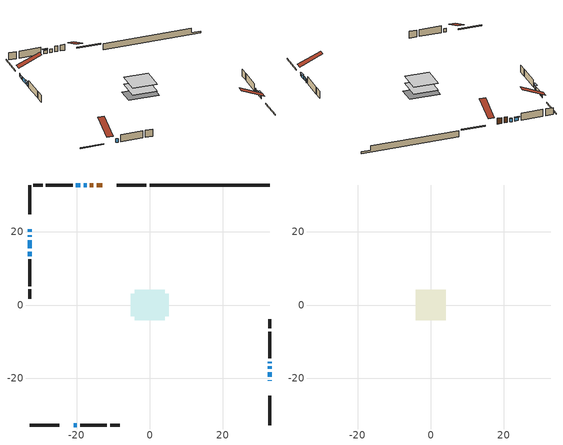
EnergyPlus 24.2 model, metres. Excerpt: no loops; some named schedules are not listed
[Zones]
conditioned space
 floor adiabatic (AdiabaticFloorConstruction): -4.11,-4.11 -4.11,4.11 4.11,4.11 4.11,-4.11 z1.06
 floor foundation (Slab1 construction): -5.16,-3.07 -5.16,3.07 5.16,3.07 5.16,-3.07 z-1.07
 wall outside (RimJoist1 construction): -0.98,32.87 -9.04,32.87 / -32.87,-32.87 -24.81,-32.87 / -32.87,32.87 -32.87,24.81 / 32.87,-32.87 32.87,-24.81 z1.06:1.36
 wall outside (AdiabaticWallConstruction 1): -13.04,32.87 -14.56,32.87 / -15.48,32.87 -16.39,32.87 z1.06:3.09
 wall outside (AdiabaticWallConstruction): 32.87,-20.81 32.87,-20.55 / -17.32,32.87 -18.11,32.87 / -20.81,-32.87 -20.02,-32.87 / -32.87,20.81 -32.87,20.06 / 32.87,-17.53 32.87,-16.84 / -32.87,17.8 -32.87,15.51 / 32.87,-15.92 32.87,-15.58 z1.06:2.28; 32.87,-19.62 32.87,-18.45 / -32.87,14.59 -32.87,13.42 z1.06:2.23; -19.04,32.87 -20.21,32.87 z1.06:2.2; -32.87,19.14 -32.87,18.73 z1.06:1.6
 wall outside (Wall1 construction): -21.14,32.87 -28.45,32.87 / -19.09,-32.87 -11.78,-32.87 / -32.87,12.49 -32.87,5.18 / 32.87,-14.65 32.87,-7.34 z1.06:3.5
 wall outside (Wall2 construction): -29.38,32.87 -31.94,32.87 / -10.85,-32.87 -8.28,-32.87 / -32.87,4.25 -32.87,1.68 / 32.87,-6.41 32.87,-3.84 z1.06:3.5
 wall foundation (FoundationWall1 construction): -0.05,32.87,-1.07 -0.05,32.87,1.06 29.58,32.87,1.06 29.58,32.87,-0.49 32.87,32.87,-0.49 32.87,32.87,-1.07
 window (WindowConstruction 6): 32.87,-20.81 32.87,-20.55 z1.06:2.28
 window (WindowConstruction 8): -17.32,32.87 -18.11,32.87 z1.06:2.28
 window (WindowConstruction 9): -20.81,-32.87 -20.02,-32.87 z1.06:2.28
 window (WindowConstruction 10): -32.87,20.81 -32.87,20.06 z1.06:2.28
 window (WindowConstruction): 32.87,-19.62 32.87,-18.45 z1.06:2.23
 window (WindowConstruction 1): 32.87,-17.53 32.87,-16.85 z1.06:2.28
 window (WindowConstruction 2): -19.04,32.87 -20.21,32.87 z1.06:2.2
 window (WindowConstruction 3): -32.87,19.13 -32.87,18.73 z1.06:1.59
 window (WindowConstruction 4): -32.87,17.8 -32.87,15.51 z1.06:2.28
 window (WindowConstruction 5): -32.87,14.59 -32.87,13.42 z1.06:2.23
 window (WindowConstruction 7): 32.87,-15.92 32.87,-15.58 z1.06:2.28
 door (Door): -13.04,32.87 -14.56,32.87 z1.06:3.09
 door (Door 1): -15.48,32.87 -16.39,32.87 z1.06:3.09
 ceiling adiabatic (AdiabaticFloorConstruction): 4.11,-4.11 4.11,4.11 -4.11,4.11 -4.11,-4.11 z1.06
attic - vented
 floor to conditioned space (Floor1 construction Reversed): -4.11,-4.11 -4.11,4.11 4.11,4.11 4.11,-4.11 z3.5
 roof outside (Roof1 construction): -12.11,32.87,3.5 -12.11,24.97,6.79 -9.97,24.97,6.79 -9.97,32.87,3.5; -21.74,-32.87,3.5 -21.74,-24.97,6.79 -23.88,-24.97,6.79 -23.88,-32.87,3.5; -32.87,21.74,3.5 -24.97,21.74,6.79 -24.97,23.88,6.79 -32.87,23.88,3.5; 32.87,-21.74,3.5 24.97,-21.74,6.79 24.97,-23.88,6.79 32.87,-23.88,3.5
shading: 32.87,-18.16 32.87,-19.92 33.33,-19.92 33.33,-18.16 z2.53; -20.51,32.87 -18.74,32.87 -18.74,33.33 -20.51,33.33 z2.5; -32.87,18.43 -32.87,19.43 -33.33,19.43 -33.33,18.43 z1.89; -32.87,13.12 -32.87,14.88 -33.33,14.88 -33.33,13.12 z2.53
[Building]
Building 1: Terrain=Suburbs
[Site:Location]
Vancouver Intl AP_BC: Latitude {deg}=49.19; Longitude {deg}=-123.18; Time Zone {hr}=-8; Elevation {m}=4; Keep Site Location Information=Yes
[Site:GroundTemperature:Shallow]
8.06451, 6.96315, 6.87495, 7.3976, 9.49575, 11.5841, 13.3946, 14.5416, 14.639, 13.7062, 11.9418, 9.91751
[Site:WaterMainsTemperature]
Calculation Method=Schedule; Temperature Schedule=mains temperature schedule
[Material] Roughness=Rough; Thermal Absorptance=0.9
Name | Thickness {m} | Conductivity {W/m-K} | Density {kg/m3} | Specific Heat {J/kg-K} | Solar Absorptance | Visible Absorptance
asphalt or fiberglass shingles | 0.00635 | 0.162714 | 1121.4 | 1465.45 | 0.4 | 0.4
ceiling loosefill ins | 0.0846667 | 0.0480833 | 16.02 | 1046.75 | 0.7 | 0.7
ceiling stud and cavity | 0.1397 | 0.0836008 | 65.682 | 1177.47 | 0.7 | 0.7
concrete 4.0 in. | 0.1016 | 1.803125 | 2242.8 | 837.4 | 0.7 | 0.7
concrete 8.0 in. | 0.2032 | 1.803125 | 2242.8 | 837.4 | 0.7 | 0.7
door material | 0.04445 | 0.188738 | 512.64 | 1214.23 | 0.7 | 0.7
door material 1 | 0.04445 | 0.0451087 | 512.64 | 1214.23 | 0.7 | 0.7
exterior vertical ins | 0.0436689 | 0.029427 | 32.04 | 1214.23 | 0.7 | 0.7
floor covering | 0.0127 | 0.0433444 | 54.468 | 1339.84 | 0.6 | 0.6
floor rigid ins; wall rigid ins | 0.512978 | 0.029427 | 32.04 | 1214.23 | 0.7 | 0.7
floor stud and cavity | 0.1397 | 1.75129 | 37.0049 | 1207.88 | 0.7 | 0.7
furniture material conditioned space 1 | 0.1524 | 0.115458 | 640.8 | 1214.23 | 0.6 | 0.6
gypsum board | 0.0127 | 0.160291 | 801 | 837.4 | 0.6 | 0.6
gypsum board 1 | 0.00254 | 0.160291 | 801 | 837.4 | 0.6 | 0.6
gypsum board 2 | 0.0127 | 0.160291 | 801 | 837.4 | 0.7 | 0.7
osb sheathing 0.5 in. | 0.0127 | 0.115458 | 512.64 | 1214.23 | 0.7 | 0.7
osb sheathing 0.75 in. | 0.01905 | 0.115458 | 512.64 | 1214.23 | 0.7 | 0.7
osb sheathing 2.0 in. | 0.0508 | 0.115458 | 512.64 | 1214.23 | 0.7 | 0.7
rim joist stud and cavity | 0.0508 | 0.0281304 | 125.044 | 1163.47 | 0.6 | 0.6
wall stud and cavity | 0.1397 | 0.0959353 | 139.0536 | 1170.24 | 0.7 | 0.7
wall stud and cavity 1 | 0.0889 | 0.49837 | 6.31874 | 1174.65 | 0.7 | 0.7
wall stud and cavity 2 | 0.0889 | 0.380278 | 52.3479 | 1209.89 | 0.7 | 0.7
wall stud and cavity 3 | 0.0889 | 0.391764 | 83.0341 | 1211.67 | 0.7 | 0.7
wood siding | 0.0254 | 0.102417 | 544.68 | 1172.36 | 0.4 | 0.4
wood siding 1 | 0.00254 | 0.102417 | 544.68 | 1172.36 | 0.4 | 0.4
wood siding 2; wood siding 3; wood siding 4 | 0.0254 | 0.102417 | 544.68 | 1172.36 | 0.7 | 0.7
[WindowMaterial:SimpleGlazingSystem]
Name | U-Factor {W/m2-K} | Solar Heat Gain Coefficient
WindowMaterial | 2.78279 | 0.56
WindowMaterial 1 | 2.75383 | 0.42
WindowMaterial 2 | 2.78279 | 0.55
WindowMaterial 3 | 2.72544 | 0.52
WindowMaterial 4 | 2.790737 | 0.62
WindowMaterial 5 | 5.1119 | 0.64
WindowMaterial 6 | 2.759508 | 0.44
WindowMaterial 7 | 2.77143 | 0.5
[Construction]
AdiabaticFloorConstruction: floor stud and cavity, floor rigid ins, osb sheathing 0.75 in., floor covering
AdiabaticWallConstruction: wood siding 3, wall rigid ins, wall stud and cavity 2, gypsum board
AdiabaticWallConstruction 1: wood siding 4, wall rigid ins, wall stud and cavity 2, gypsum board
Door: door material
Door 1: door material 1
Floor1 construction Reversed: gypsum board, ceiling stud and cavity, ceiling loosefill ins
FoundationWall1 construction: concrete 8.0 in., gypsum board 2
furniture construction conditioned space 1: furniture material conditioned space 1
PartitionWallConstruction: gypsum board, wall stud and cavity 3, gypsum board
RimJoist1 construction: wood siding 2, osb sheathing 2.0 in., rim joist stud and cavity
Roof1 construction: asphalt or fiberglass shingles
Slab1 construction: concrete 4.0 in.
Wall1 construction: wood siding, osb sheathing 0.5 in., wall stud and cavity, gypsum board
Wall2 construction: wood siding 1, wall stud and cavity 1, gypsum board 1
WindowConstruction; WindowConstruction 5: WindowMaterial
WindowConstruction 1; WindowConstruction 7: WindowMaterial 1
WindowConstruction 10: WindowMaterial 7
WindowConstruction 2: WindowMaterial 2
WindowConstruction 3: WindowMaterial 3
WindowConstruction 4: WindowMaterial 4
WindowConstruction 6: WindowMaterial 5
WindowConstruction 8; WindowConstruction 9: WindowMaterial 6
[Zone] Multiplier=1; Part of Total Floor Area=Yes
Name | Volume {m3}
attic - vented | 35.7312
conditioned space | 319.7
[Space]
Name | Zone | Volume {m3}
attic - vented 1 | attic - vented | 35.7312
conditioned space 1 | conditioned space | 319.7
[ZoneInfiltration:EffectiveLeakageArea]
infil attic - vented 1: Zone or Space=attic - vented 1; Schedule=Always On Discrete; Effective Air Leakage Area {cm2}=2802.62; Stack Coefficient=0.000229098; Wind Coefficient=1.02266e-05
[ZoneMixing]
whole house fan mix: Zone or Space=attic - vented; Schedule=Always On Continuous; Design Flow Rate Calculation Method=Flow/Zone; Design Flow Rate {m3/s}=0; Source Zone or Space=conditioned space
[SurfaceProperty:ExposedFoundationPerimeter]
Slab1: Exposed Perimeter Calculation Method=TotalExposedPerimeter; Total Exposed Perimeter {m}=32.918
[InternalMass] Zone or ZoneList=conditioned space; Space or SpaceList=conditioned space 1
Name | Construction | Surface Area {m2}
furniture mass conditioned space 1 | furniture construction conditioned space 1 | 52.44
partition wall mass | PartitionWallConstruction | 131.1
[Lights]
interior lighting: Zone or ZoneList or Space or SpaceList=conditioned space 1; Schedule=interior lighting schedule; Design Level Calculation Method=LightingLevel; Lighting Level {W}=343.2; Return Air Fraction=0; Fraction Radiant=0.6; Fraction Visible=0.2; Fraction Replaceable=1
[People]
occupants: Zone or ZoneList or Space or SpaceList=conditioned space 1; Number of People Schedule=occupants schedule; Number of People Calculation Method=People; Number of People=3; Fraction Radiant=0.314171; Sensible Heat Fraction=0.56303; Activity Level Schedule=occupants activity schedule; Carbon Dioxide Generation Rate {m3/s-W}=0; Enable ASHRAE 55 Comfort Warnings=No; Mean Radiant Temperature Calculation Type=EnclosureAveraged
[ElectricEquipment] Zone or ZoneList or Space or SpaceList=conditioned space 1; Design Level Calculation Method=EquipmentLevel
Name | Schedule | Design Level {W} | Fraction Latent | Fraction Radiant | Fraction Lost
clothes dryer | clothes dryer schedule | 140.772 | 0.015 | 0.081 | 0.85
clothes washer | clothes washer schedule | 32.1985 | 0.03 | 0.162 | 0.7
cooking range | cooking range schedule | 215.147 | 0.08 | 0.432 | 0.2
dishwasher | dishwasher schedule | 66.8632 | 0.3 | 0.18 | 0.4
fridge | fridge schedule | 72.9452 | 0 | 0.6 | 0
mech vent bath fan 0 | mech vent bath fan 0 schedule | 25.1 | 0 | 0 | 1
mech vent house fan | mech vent house fan schedule | 0 | 0 | 0 | 1
mech vent house fan cfis | mech vent house fan cfis schedule | 0 | 0 | 0 | 0
mech vent range fan 0 | mech vent range fan 0 schedule | 57 | 0 | 0 | 1
misc plug loads | misc plug loads schedule | 494.7 | 0.045 | 0.513 | 0.1
whole house fan | Always On Discrete | 0 | 0 | 0 | 1
[OtherEquipment] Zone or ZoneList or Space or SpaceList=conditioned space 1; Design Level Calculation Method=EquipmentLevel
Name | Fuel Type | Schedule | Design Level {W} | Fraction Latent | Fraction Radiant | Fraction Lost
clothes dryer 1 | Electricity | clothes dryer schedule | 0 | 0.015 | 0.081 | 0.85
cooking range 1 | Electricity | cooking range schedule | 0 | 0.08 | 0.432 | 0.2
general water use latent | None | general water use schedule | 62.594 | 1 | 0 | 0
general water use sensible | None | general water use schedule | -61.6891 | 0 | 0.6 | 0
mech vent house fan latent load | None | Always On Discrete | 0 | 1 | 0 | 0
mech vent house fan sensible load | None | Always On Discrete | 0 | 0 | 0 | 0
water heater energy adjustment1 | NaturalGas | Always On Discrete | 0.01 | 0 | 0 | 1
[ZoneInfiltration:DesignFlowRate] Zone or ZoneList or Space or SpaceList=conditioned space 1; Schedule=Always On Discrete; Design Flow Rate Calculation Method=Flow/Zone; Design Flow Rate {m3/s}=0
infil flow; natural vent flow; whole house fan flow
[AvailabilityManager:Scheduled]
furnace airloop Availability Manager: Schedule=Always On Discrete
[Foundation:Kiva]
Foundation Kiva 1: Initial Indoor Air Temperature {C}=18; Wall Height Above Grade {m}=1.06; Wall Depth Below Slab {m}=0.2032; Custom Block Material Name 1=exterior vertical ins; Custom Block Depth 1 {m}=2.13; Custom Block X Position 1 {m}=0.2159; Custom Block Z Position 1 {m}=0
[Foundation:Kiva:Settings]
Soil Conductivity {W/m-K}=0.849921; Soil Density {kg/m3}=1842.3; Soil Specific Heat {J/kg-K}=418.7; Ground Solar Absorptivity=0.9; Ground Thermal Absorptivity=0.9; Ground Surface Roughness {m}=0.03; Far-Field Width {m}=40; Deep-Ground Boundary Condition=ZeroFlux; Deep-Ground Depth {m}=40; Minimum Cell Dimension {m}=0.2; Maximum Cell Growth Coefficient=3; Simulation Timestep=Timestep
[Exterior:Lights]
exterior lighting: Schedule=exterior lighting schedule; Design Level {W}=75.6
[EnergyManagementSystem:GlobalVariable]
furnace_airloop_Fan_RTF
infil_program_Qfan
infil_program_Qinf
natural_vent_program_Qnv
natural_vent_program_Qwhf
[EnergyManagementSystem:Sensor]
Name | Output:Variable or Output:Meter Index Key | Output:Variable or Output:Meter
airflow_gain | infil flow | Infiltration Sensible Heat Gain Energy
airflow_gain_1 | natural vent flow | Infiltration Sensible Heat Gain Energy
airflow_gain_2 | whole house fan flow | Infiltration Sensible Heat Gain Energy
airflow_loss | infil flow | Infiltration Sensible Heat Loss Energy
airflow_loss_1 | natural vent flow | Infiltration Sensible Heat Loss Energy
airflow_loss_2 | whole house fan flow | Infiltration Sensible Heat Loss Energy
clg_load_cond |  | Cooling:EnergyTransfer:Zone:CONDITIONED SPACE
clg_sp_s; clg_sp_s_1 | cooling setpoint | Schedule Value
clothes_dryer_exhaust_0_sch_s | clothes dryer exhaust 0 schedule | Schedule Value
cool_season | cooling season schedule | Schedule Value
htg_load_cond |  | Heating:EnergyTransfer:Zone:CONDITIONED SPACE
htg_sp_s; htg_sp_s_1 | heating setpoint | Schedule Value
ig_ee_conv | clothes dryer | Electric Equipment Convective Heating Energy
ig_ee_conv_2 | cooking range | Electric Equipment Convective Heating Energy
ig_ee_conv_4 | fridge | Electric Equipment Convective Heating Energy
ig_ee_conv_5 | misc plug loads | Electric Equipment Convective Heating Energy
ig_ee_conv_6 | whole house fan | Electric Equipment Convective Heating Energy
ig_ee_rad | clothes dryer | Electric Equipment Radiant Heating Energy
ig_ee_rad_2 | cooking range | Electric Equipment Radiant Heating Energy
ig_ee_rad_4 | fridge | Electric Equipment Radiant Heating Energy
ig_ee_rad_5 | misc plug loads | Electric Equipment Radiant Heating Energy
ig_ee_rad_6 | whole house fan | Electric Equipment Radiant Heating Energy
ig_lgt_conv | interior lighting | Lights Convective Heating Energy
ig_lgt_rad | interior lighting | Lights Radiant Heating Energy
ig_lgt_vis | interior lighting | Lights Visible Radiation Heating Energy
ig_oe_conv | clothes dryer 1 | Other Equipment Convective Heating Energy
ig_oe_conv_1 | cooking range 1 | Other Equipment Convective Heating Energy
ig_oe_conv_2 | general water use latent | Other Equipment Convective Heating Energy
ig_oe_conv_3 | general water use sensible | Other Equipment Convective Heating Energy
ig_oe_conv_4 | water heater energy adjustment1 | Other Equipment Convective Heating Energy
ig_oe_rad | clothes dryer 1 | Other Equipment Radiant Heating Energy
ig_oe_rad_1 | cooking range 1 | Other Equipment Radiant Heating Energy
ig_oe_rad_2 | general water use latent | Other Equipment Radiant Heating Energy
ig_oe_rad_3 | general water use sensible | Other Equipment Radiant Heating Energy
ig_oe_rad_4 | water heater energy adjustment1 | Other Equipment Radiant Heating Energy
ig_ppl_conv | occupants | People Convective Heating Energy
ig_ppl_rad | occupants | People Radiant Heating Energy
im_conv | furniture mass conditioned space 1 | Surface Inside Face Convection Heat Gain Energy
im_conv_1 | partition wall mass | Surface Inside Face Convection Heat Gain Energy
im_ig | furniture mass conditioned space 1 | Surface Inside Face Internal Gains Radiation Heat Gain Energy
im_ig_1 | partition wall mass | Surface Inside Face Internal Gains Radiation Heat Gain Energy
im_lgt | furniture mass conditioned space 1 | Surface Inside Face Lights Radiation Heat Gain Energy
im_lgt_1 | partition wall mass | Surface Inside Face Lights Radiation Heat Gain Energy
im_sol | furniture mass conditioned space 1 | Surface Inside Face Solar Radiation Heat Gain Energy
im_sol_1 | partition wall mass | Surface Inside Face Solar Radiation Heat Gain Energy
im_surf | furniture mass conditioned space 1 | Surface Inside Face Net Surface Thermal Radiation Heat Gain Energy
im_surf_1 | partition wall mass | Surface Inside Face Net Surface Thermal Radiation Heat Gain Energy
mech_vent_bath_fan_0_sch_s | mech vent bath fan 0 schedule | Schedule Value
mech_vent_range_fan_0_sch_s | mech vent range fan 0 schedule | Schedule Value
mv_conv | mech vent bath fan 0 | Electric Equipment Convective Heating Energy
mv_conv_1 | mech vent house fan | Electric Equipment Convective Heating Energy
mv_conv_2 | mech vent house fan cfis | Electric Equipment Convective Heating Energy
mv_conv_3 | mech vent range fan 0 | Electric Equipment Convective Heating Energy
mv_conv_4 | mech vent house fan latent load | Other Equipment Convective Heating Energy
mv_conv_5 | mech vent house fan sensible load | Other Equipment Convective Heating Energy
mv_rad | mech vent bath fan 0 | Electric Equipment Radiant Heating Energy
mv_rad_1 | mech vent house fan | Electric Equipment Radiant Heating Energy
mv_rad_2 | mech vent house fan cfis | Electric Equipment Radiant Heating Energy
mv_rad_3 | mech vent range fan 0 | Electric Equipment Radiant Heating Energy
mv_rad_4 | mech vent house fan latent load | Other Equipment Radiant Heating Energy
mv_rad_5 | mech vent house fan sensible load | Other Equipment Radiant Heating Energy
natural_vent_s | natural vent schedule | Schedule Value
out_pb_s |  | Site Outdoor Air Barometric Pressure
out_wt_s |  | Site Outdoor Air Humidity Ratio
site_vw_s |  | Site Wind Speed
ss_back_out | Window1 | Surface Window Shortwave from Zone Back Out Window Heat Transfer Rate
ss_back_out_1 | Window10 | Surface Window Shortwave from Zone Back Out Window Heat Transfer Rate
ss_back_out_10 | Window9 | Surface Window Shortwave from Zone Back Out Window Heat Transfer Rate
ss_back_out_2 | Window12 | Surface Window Shortwave from Zone Back Out Window Heat Transfer Rate
ss_back_out_3 | Window14 | Surface Window Shortwave from Zone Back Out Window Heat Transfer Rate
ss_back_out_4 | Window2 | Surface Window Shortwave from Zone Back Out Window Heat Transfer Rate
ss_back_out_5 | Window3 | Surface Window Shortwave from Zone Back Out Window Heat Transfer Rate
ss_back_out_6 | Window5 | Surface Window Shortwave from Zone Back Out Window Heat Transfer Rate
ss_back_out_7 | Window6 | Surface Window Shortwave from Zone Back Out Window Heat Transfer Rate
ss_back_out_8 | Window7 | Surface Window Shortwave from Zone Back Out Window Heat Transfer Rate
ss_back_out_9 | Window8 | Surface Window Shortwave from Zone Back Out Window Heat Transfer Rate
ss_conv | Door1 | Surface Inside Face Convection Heat Gain Energy
ss_conv_1 | Door3 | Surface Inside Face Convection Heat Gain Energy
ss_conv_10 | Window7 | Surface Inside Face Convection Heat Gain Energy
ss_conv_11 | Window8 | Surface Inside Face Convection Heat Gain Energy
ss_conv_12 | Window9 | Surface Inside Face Convection Heat Gain Energy
ss_conv_2 | Window1 | Surface Inside Face Convection Heat Gain Energy
ss_conv_3 | Window10 | Surface Inside Face Convection Heat Gain Energy
ss_conv_4 | Window12 | Surface Inside Face Convection Heat Gain Energy
ss_conv_5 | Window14 | Surface Inside Face Convection Heat Gain Energy
ss_conv_6 | Window2 | Surface Inside Face Convection Heat Gain Energy
ss_conv_7 | Window3 | Surface Inside Face Convection Heat Gain Energy
ss_conv_8 | Window5 | Surface Inside Face Convection Heat Gain Energy
ss_conv_9 | Window6 | Surface Inside Face Convection Heat Gain Energy
ss_ig | Door1 | Surface Inside Face Internal Gains Radiation Heat Gain Energy
ss_ig_1 | Door3 | Surface Inside Face Internal Gains Radiation Heat Gain Energy
ss_ig_10 | Window7 | Surface Inside Face Internal Gains Radiation Heat Gain Energy
ss_ig_11 | Window8 | Surface Inside Face Internal Gains Radiation Heat Gain Energy
ss_ig_12 | Window9 | Surface Inside Face Internal Gains Radiation Heat Gain Energy
ss_ig_2 | Window1 | Surface Inside Face Internal Gains Radiation Heat Gain Energy
ss_ig_3 | Window10 | Surface Inside Face Internal Gains Radiation Heat Gain Energy
ss_ig_4 | Window12 | Surface Inside Face Internal Gains Radiation Heat Gain Energy
ss_ig_5 | Window14 | Surface Inside Face Internal Gains Radiation Heat Gain Energy
ss_ig_6 | Window2 | Surface Inside Face Internal Gains Radiation Heat Gain Energy
ss_ig_7 | Window3 | Surface Inside Face Internal Gains Radiation Heat Gain Energy
ss_ig_8 | Window5 | Surface Inside Face Internal Gains Radiation Heat Gain Energy
ss_ig_9 | Window6 | Surface Inside Face Internal Gains Radiation Heat Gain Energy
ss_lgt | Door1 | Surface Inside Face Lights Radiation Heat Gain Energy
ss_lgt_1 | Door3 | Surface Inside Face Lights Radiation Heat Gain Energy
ss_sol | Door1 | Surface Inside Face Solar Radiation Heat Gain Energy
ss_sol_1 | Door3 | Surface Inside Face Solar Radiation Heat Gain Energy
ss_surf | Door1 | Surface Inside Face Net Surface Thermal Radiation Heat Gain Energy
ss_surf_1 | Door3 | Surface Inside Face Net Surface Thermal Radiation Heat Gain Energy
ss_surf_10 | Window7 | Surface Inside Face Net Surface Thermal Radiation Heat Gain Energy
ss_surf_11 | Window8 | Surface Inside Face Net Surface Thermal Radiation Heat Gain Energy
ss_surf_12 | Window9 | Surface Inside Face Net Surface Thermal Radiation Heat Gain Energy
ss_surf_2 | Window1 | Surface Inside Face Net Surface Thermal Radiation Heat Gain Energy
ss_surf_3 | Window10 | Surface Inside Face Net Surface Thermal Radiation Heat Gain Energy
ss_surf_4 | Window12 | Surface Inside Face Net Surface Thermal Radiation Heat Gain Energy
ss_surf_5 | Window14 | Surface Inside Face Net Surface Thermal Radiation Heat Gain Energy
ss_surf_6 | Window2 | Surface Inside Face Net Surface Thermal Radiation Heat Gain Energy
ss_surf_7 | Window3 | Surface Inside Face Net Surface Thermal Radiation Heat Gain Energy
ss_surf_8 | Window5 | Surface Inside Face Net Surface Thermal Radiation Heat Gain Energy
ss_surf_9 | Window6 | Surface Inside Face Net Surface Thermal Radiation Heat Gain Energy
ss_trans_in | Window1 | Surface Window Transmitted Solar Radiation Rate
ss_trans_in_1 | Window10 | Surface Window Transmitted Solar Radiation Rate
ss_trans_in_10 | Window9 | Surface Window Transmitted Solar Radiation Rate
ss_trans_in_2 | Window12 | Surface Window Transmitted Solar Radiation Rate
ss_trans_in_3 | Window14 | Surface Window Transmitted Solar Radiation Rate
ss_trans_in_4 | Window2 | Surface Window Transmitted Solar Radiation Rate
ss_trans_in_5 | Window3 | Surface Window Transmitted Solar Radiation Rate
ss_trans_in_6 | Window5 | Surface Window Transmitted Solar Radiation Rate
ss_trans_in_7 | Window6 | Surface Window Transmitted Solar Radiation Rate
ss_trans_in_8 | Window7 | Surface Window Transmitted Solar Radiation Rate
ss_trans_in_9 | Window8 | Surface Window Transmitted Solar Radiation Rate
ss_trans_out | Window1 | Surface Inside Face Initial Transmitted Diffuse Transmitted Out Window Solar Radiation Rate
ss_trans_out_1 | Window10 | Surface Inside Face Initial Transmitted Diffuse Transmitted Out Window Solar Radiation Rate
ss_trans_out_10 | Window9 | Surface Inside Face Initial Transmitted Diffuse Transmitted Out Window Solar Radiation Rate
ss_trans_out_2 | Window12 | Surface Inside Face Initial Transmitted Diffuse Transmitted Out Window Solar Radiation Rate
ss_trans_out_3 | Window14 | Surface Inside Face Initial Transmitted Diffuse Transmitted Out Window Solar Radiation Rate
ss_trans_out_4 | Window2 | Surface Inside Face Initial Transmitted Diffuse Transmitted Out Window Solar Radiation Rate
ss_trans_out_5 | Window3 | Surface Inside Face Initial Transmitted Diffuse Transmitted Out Window Solar Radiation Rate
ss_trans_out_6 | Window5 | Surface Inside Face Initial Transmitted Diffuse Transmitted Out Window Solar Radiation Rate
ss_trans_out_7 | Window6 | Surface Inside Face Initial Transmitted Diffuse Transmitted Out Window Solar Radiation Rate
ss_trans_out_8 | Window7 | Surface Inside Face Initial Transmitted Diffuse Transmitted Out Window Solar Radiation Rate
ss_trans_out_9 | Window8 | Surface Inside Face Initial Transmitted Diffuse Transmitted Out Window Solar Radiation Rate
s_conv | Floor1 | Surface Inside Face Convection Heat Gain Energy
s_conv_1 | FoundationWall1 | Surface Inside Face Convection Heat Gain Energy
s_conv_10 | Wall1:180 | Surface Inside Face Convection Heat Gain Energy
s_conv_11 | Wall1:270 | Surface Inside Face Convection Heat Gain Energy
s_conv_12 | Wall1:90 | Surface Inside Face Convection Heat Gain Energy
s_conv_13 | Wall2:0 | Surface Inside Face Convection Heat Gain Energy
s_conv_14 | Wall2:180 | Surface Inside Face Convection Heat Gain Energy
s_conv_15 | Wall2:270 | Surface Inside Face Convection Heat Gain Energy
s_conv_16 | Wall2:90 | Surface Inside Face Convection Heat Gain Energy
s_conv_2 | inferred conditioned ceiling | Surface Inside Face Convection Heat Gain Energy
s_conv_3 | inferred conditioned floor | Surface Inside Face Convection Heat Gain Energy
s_conv_4 | RimJoist1:0 | Surface Inside Face Convection Heat Gain Energy
s_conv_5 | RimJoist1:180 | Surface Inside Face Convection Heat Gain Energy
s_conv_6 | RimJoist1:270 | Surface Inside Face Convection Heat Gain Energy
s_conv_7 | RimJoist1:90 | Surface Inside Face Convection Heat Gain Energy
s_conv_8 | Slab1 | Surface Inside Face Convection Heat Gain Energy
s_conv_9 | Wall1:0 | Surface Inside Face Convection Heat Gain Energy
s_ig | Floor1 | Surface Inside Face Internal Gains Radiation Heat Gain Energy
s_ig_1 | FoundationWall1 | Surface Inside Face Internal Gains Radiation Heat Gain Energy
s_ig_10 | Wall1:180 | Surface Inside Face Internal Gains Radiation Heat Gain Energy
s_ig_11 | Wall1:270 | Surface Inside Face Internal Gains Radiation Heat Gain Energy
s_ig_12 | Wall1:90 | Surface Inside Face Internal Gains Radiation Heat Gain Energy
s_ig_13 | Wall2:0 | Surface Inside Face Internal Gains Radiation Heat Gain Energy
s_ig_14 | Wall2:180 | Surface Inside Face Internal Gains Radiation Heat Gain Energy
s_ig_15 | Wall2:270 | Surface Inside Face Internal Gains Radiation Heat Gain Energy
s_ig_16 | Wall2:90 | Surface Inside Face Internal Gains Radiation Heat Gain Energy
s_ig_2 | inferred conditioned ceiling | Surface Inside Face Internal Gains Radiation Heat Gain Energy
s_ig_3 | inferred conditioned floor | Surface Inside Face Internal Gains Radiation Heat Gain Energy
s_ig_4 | RimJoist1:0 | Surface Inside Face Internal Gains Radiation Heat Gain Energy
s_ig_5 | RimJoist1:180 | Surface Inside Face Internal Gains Radiation Heat Gain Energy
s_ig_6 | RimJoist1:270 | Surface Inside Face Internal Gains Radiation Heat Gain Energy
